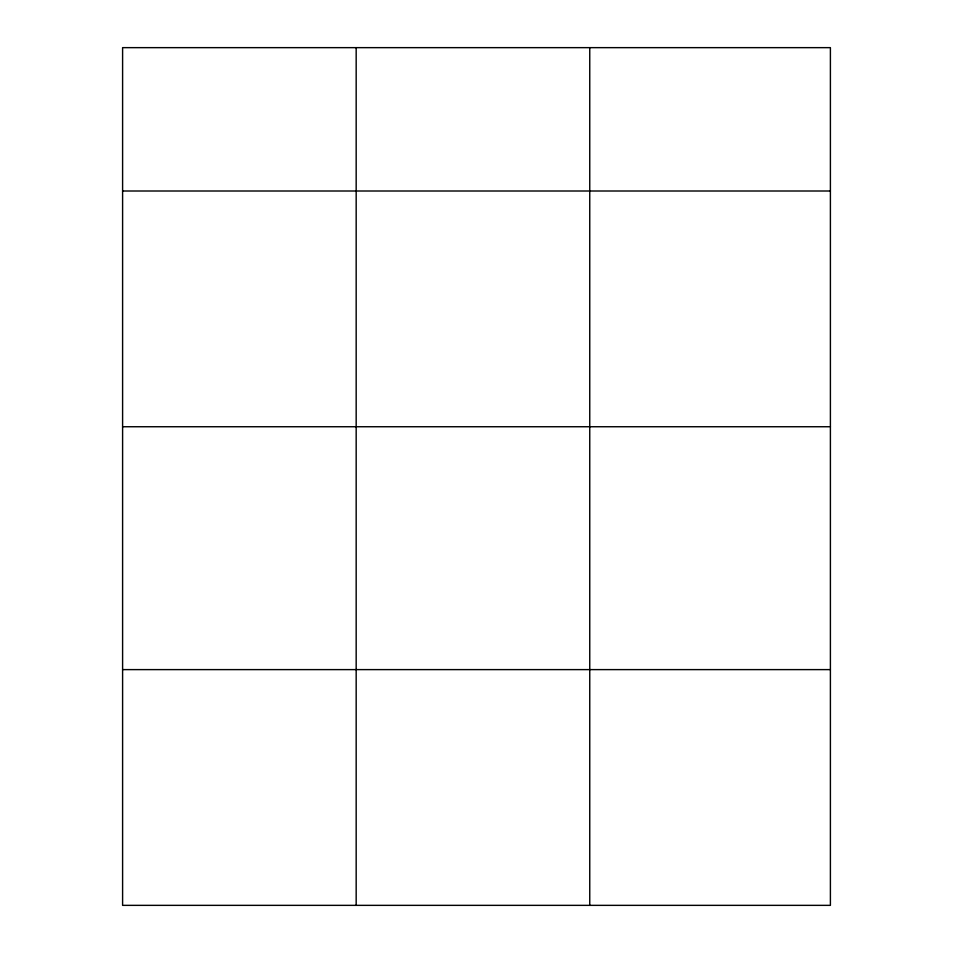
<?xml version="1.0" encoding="UTF-8"?>
<svg xmlns="http://www.w3.org/2000/svg" width="953" height="953" viewBox="0 0 953 953"><rect width="100%" height="100%" fill="white"/><g stroke="black" fill="none" stroke-linecap="round" stroke-linejoin="round"><path stroke-width="1.43" d="M830.397 426.741L830.397 47.65L122.603 47.65L122.603 905.35L830.397 905.35L830.397 426.741L122.603 426.741M122.603 191.005L830.397 191.005M122.603 669.614L830.397 669.614M589.752 47.65L589.752 905.35M356.172 47.65L356.172 905.35"/></g></svg>
